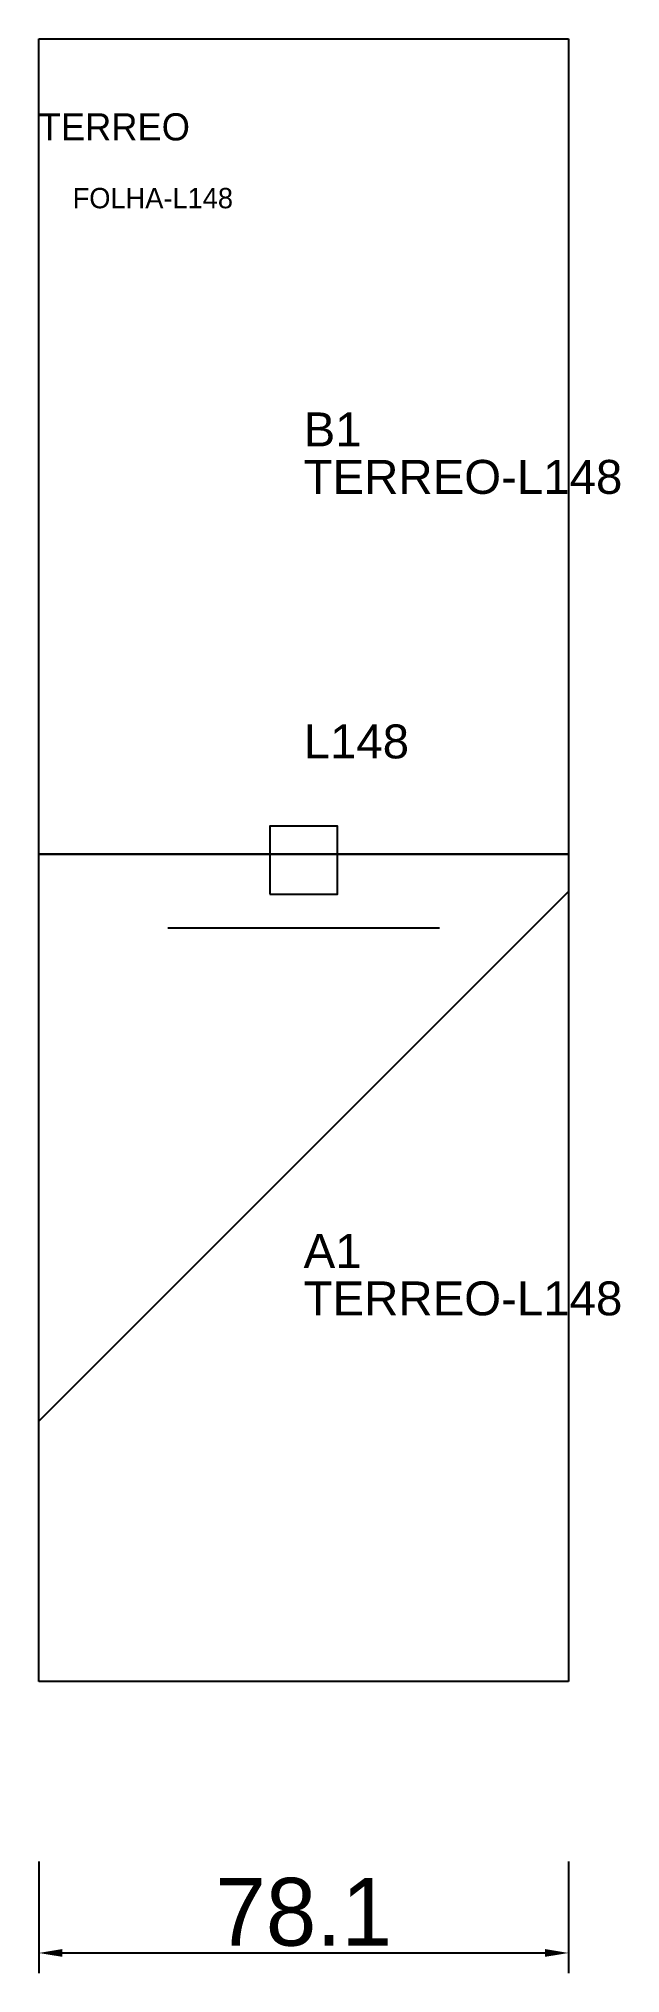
# Model space of a CAD drawing. Header units: metres. Extents: x 222 to 308, y -84 to 202.
import ezdxf

# ---------------------------------------------------------------- set-up
doc = ezdxf.new("R2010")
doc.units = ezdxf.units.M
for name, color, linetype in [('3', 3, 'CONTINUOUS'), ('AUX00', 7, 'CONTINUOUS'), ('COTA', 241, 'CONTINUOUS'), ('FOLHA', 255, 'CONTINUOUS'), ('Hachura', 251, 'CONTINUOUS'), ('NOMENCLATURA', 7, 'CONTINUOUS'), ('Nível', 160, 'CONTINUOUS'), ('Painéis', 200, 'CONTINUOUS'), ('Pilares', 5, 'CONTINUOUS'), ('SARR_2.2x7', 40, 'CONTINUOUS')]:
    doc.layers.add(name, color=color, linetype=linetype)
doc.styles.add('ARIAL', font='Arial.ttf')
doc.styles.add('STR_STANDARD', font='arial.ttf')
doc.dimstyles.new('EZ DXF', dxfattribs={"dimtxt": 10, "dimasz": 3.5, "dimexe": 3, "dimexo": 1.5, "dimgap": 1, "dimtad": 1, "dimdec": 1, "dimdsep": 46, "dimcen": 2.5, "dimazin": 3, "dimtfac": 1, "dimtmove": 0, "dimatfit": 3})

msp = doc.modelspace()

# ---------------------------------------------------------------- hatches: boundary and pattern name
at = {"layer": 'Hachura'}
h = msp.add_hatch(dxfattribs=at)
h.set_pattern_fill('ANSI31', scale=50)
h.paths.add_polyline_path([(222.2, 201.5), (300.29, 201.5), (300.29, -40.71), (222.2, -40.71)])
h = msp.add_hatch(dxfattribs=at)
h.set_pattern_fill('ANSI31', scale=50)
h.paths.add_polyline_path([(222.2, 201.5), (300.29, 201.5), (300.29, -40.71), (222.2, -40.71)])

# ---------------------------------------------------------------- linework, layer by layer
at = {"layer": '3'}
msp.add_lwpolyline([(222.2, 81.29), (300.29, 81.29)], close=True, dxfattribs=at)
msp.add_lwpolyline([(222.2, 81.29), (300.29, 81.29)], close=True, dxfattribs=at)
at = {"layer": 'Painéis', "color": 200}
for p, q in [((222.2, 201.5), (300.29, 201.5)), ((222.2, -40.71), (222.2, 201.5)), ((222.2, 201.5), (300.29, 201.5)), ((222.2, -40.71), (222.2, 201.5)), ((300.29, 201.5), (300.29, -40.71)), ((300.29, 201.5), (300.29, -40.71)), ((300.29, -40.71), (222.2, -40.71)), ((300.29, -40.71), (222.2, -40.71))]:
    msp.add_line(p, q, dxfattribs=at)
at = {"layer": 'Pilares'}
msp.add_lwpolyline([(256.24, 75.4), (266.24, 75.4), (266.24, 85.4), (256.24, 85.4)], close=True, dxfattribs=at)
msp.add_lwpolyline([(256.24, 75.4), (266.24, 75.4), (266.24, 85.4), (256.24, 85.4)], close=True, dxfattribs=at)
at = {"layer": 'SARR_2.2x7'}
msp.add_line((241.24, 70.4), (281.24, 70.4), dxfattribs=at)
msp.add_line((241.24, 70.4), (281.24, 70.4), dxfattribs=at)

# ---------------------------------------------------------------- texts
at = {"layer": '3', "style": 'STR_STANDARD'}
for s, p in [('B1', (261.24, 141.4)), ('B1', (261.24, 141.4)), ('A1', (261.24, 20.29)), ('A1', (261.24, 20.29))]:
    msp.add_text(s, height=5, dxfattribs=at).set_placement(p)
at = {"layer": 'AUX00', "style": 'STR_STANDARD'}
for p in [(261.24, 134.4), (261.24, 134.4), (261.24, 13.29), (261.24, 13.29)]:
    msp.add_text('TERREO-L148', height=5, dxfattribs=at).set_placement(p)
at = {"layer": 'FOLHA'}
msp.add_text('FOLHA-L148', height=3, dxfattribs=at).set_placement((227.2, 176.5))
msp.add_text('FOLHA-L148', height=3, dxfattribs=at).set_placement((227.2, 176.5))
at = {"layer": 'NOMENCLATURA', "insert": (261.24, 100.4), "char_height": 5, "attachment_point": 1, "style": 'ARIAL'}
msp.add_mtext('L148', dxfattribs=at)
msp.add_mtext('L148', dxfattribs=at)
at = {"layer": 'Nível'}
msp.add_text('TERREO', height=4, dxfattribs=at).set_placement((222.2, 186.5))
msp.add_text('TERREO', height=4, dxfattribs=at).set_placement((222.2, 186.5))

# ---------------------------------------------------------------- dimensions: what is measured, and where the dimension line sits
at = {"layer": 'COTA'}
msp.add_linear_dim(base=(222.2, -80.71), p1=(222.2, -65.71), p2=(300.29, -65.71), dimstyle='EZ DXF', dxfattribs=at).render()
msp.add_linear_dim(base=(222.2, -80.71), p1=(222.2, -65.71), p2=(300.29, -65.71), dimstyle='EZ DXF', dxfattribs=at).render()

doc.saveas('drawing.dxf')
